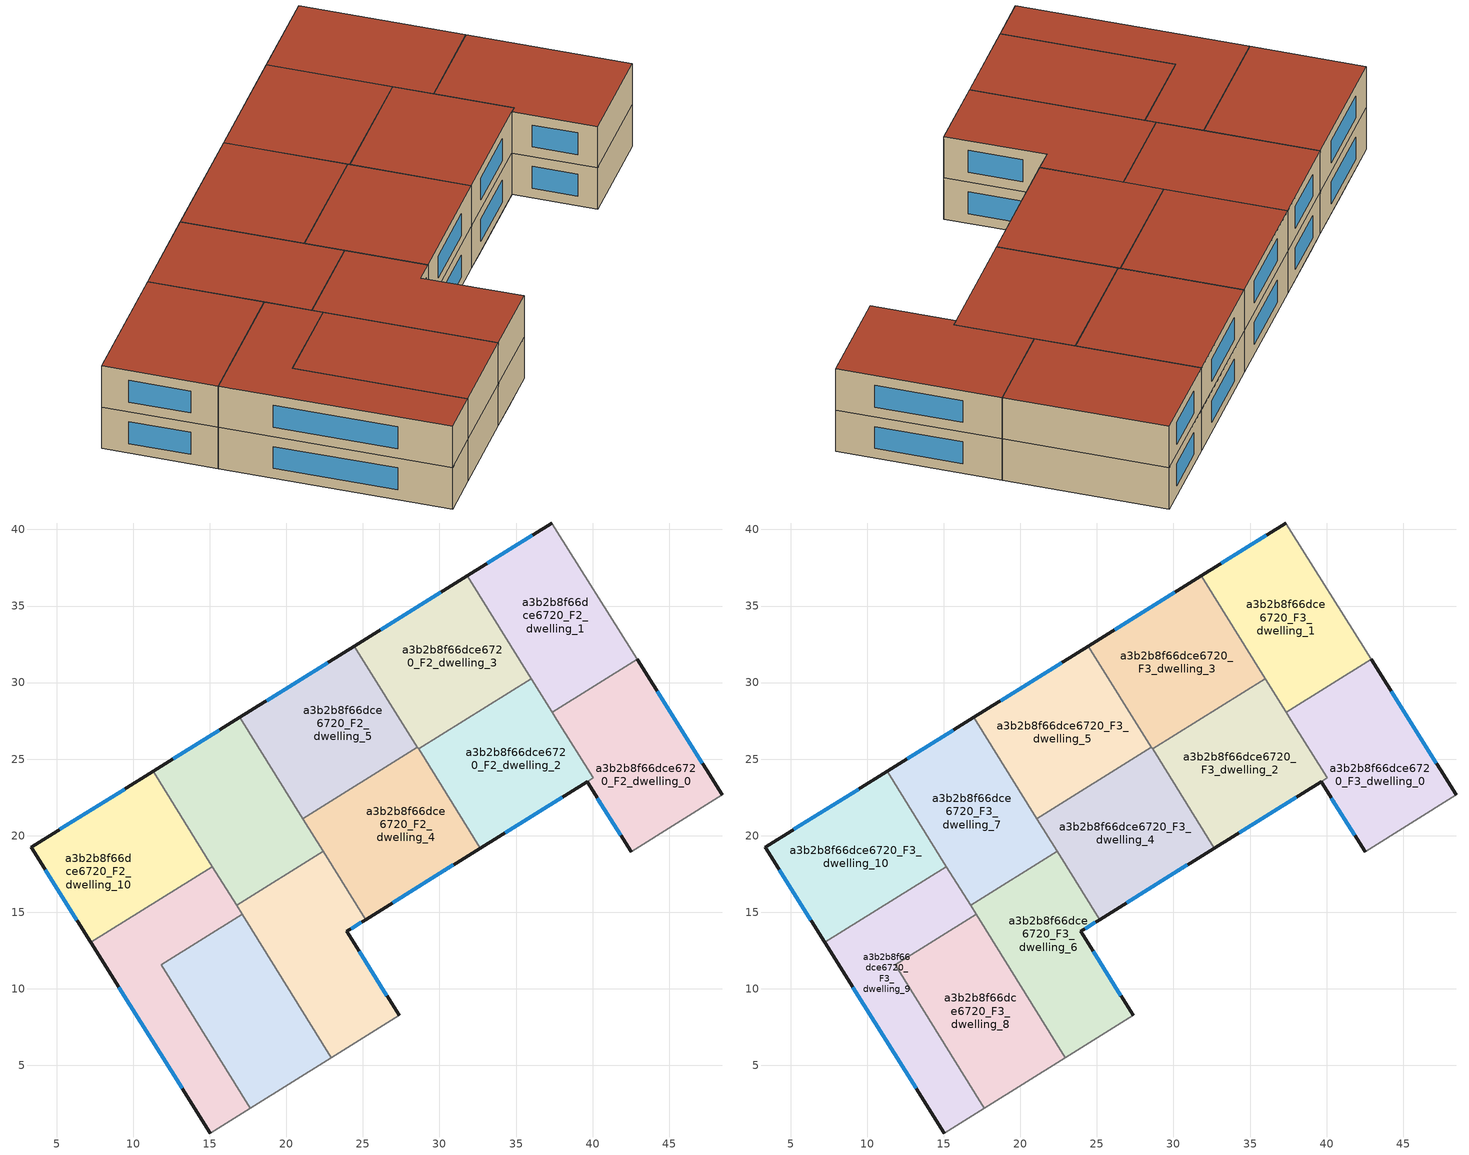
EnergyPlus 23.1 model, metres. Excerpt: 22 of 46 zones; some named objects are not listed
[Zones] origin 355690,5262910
a3b2b8f66dce6720_F2_dwelling_0
 floor to a3b2b8f66dce6720_F1_dwelling_0 (EU_floor_Construction): 42.92,31.53 48.47,22.67 42.52,18.96 39.64,23.53 40.49,24.06 37.82,28.35 z6
 floor to a3b2b8f66dce6720_F1_dwelling_2 (EU_floor_Construction): 37.82,28.35 40.49,24.06 39.87,23.67 40.03,23.77 37.36,28.06 z6
 wall outside (EU_wall_Construction): 48.47,22.67 42.92,31.53 / 39.64,23.53 42.52,18.96 z6:9
 wall to a3b2b8f66dce6720_F2_dwelling_1 (EU_wall_Construction): 42.92,31.53 37.36,28.06 z6:9
 wall adiabatic (EU_wall_Construction): 42.52,18.96 48.47,22.67 z6:9
 wall to a3b2b8f66dce6720_F2_dwelling_2 (EU_wall_Construction): 37.66,27.58 40.03,23.77 39.64,23.53 / 37.36,28.06 37.65,27.59 z6:9
 window (EU_Window_Construction): 47.17,24.75 44.22,29.45 / 40.32,22.46 41.84,20.03 z6.7:8.3
a3b2b8f66dce6720_F2_dwelling_1
 floor to a3b2b8f66dce6720_F1_dwelling_1 (EU_floor_Construction): 37.35,40.42 42.92,31.53 37.82,28.35 32.27,37.26 z6
 floor to a3b2b8f66dce6720_F1_dwelling_3 (EU_floor_Construction): 32.27,37.26 36.57,30.37 36.1,30.08 31.81,36.97 z6
 floor to a3b2b8f66dce6720_F1_dwelling_2 (EU_floor_Construction): 36.57,30.37 37.82,28.35 37.36,28.06 36.1,30.08 z6
 wall outside (EU_wall_Construction): 37.35,40.42 31.81,36.97 z6:9
 wall adiabatic (EU_wall_Construction): 42.92,31.53 37.35,40.42 z6:9
 wall to a3b2b8f66dce6720_F2_dwelling_3 (EU_wall_Construction): 31.81,36.97 35.99,30.25 z6:9
 wall to a3b2b8f66dce6720_F2_dwelling_2 (EU_wall_Construction): 35.99,30.25 37.36,28.06 z6:9
 window (EU_Window_Construction): 36.05,39.61 33.11,37.78 z6.7:8.3
a3b2b8f66dce6720_F2_dwelling_10
 floor to a3b2b8f66dce6720_F1_dwelling_11 (EU_floor_Construction): 8.22,22.28 12.09,16.06 7.23,13.04 3.34,19.24 z6
 floor to a3b2b8f66dce6720_F1_dwelling_9 (EU_floor_Construction): 11.3,24.2 15.17,17.99 12.09,16.06 8.22,22.28 z6
 wall outside (EU_wall_Construction): 11.3,24.2 3.34,19.24 7.23,13.04 z6:9
 wall to a3b2b8f66dce6720_F2_dwelling_9 (EU_wall_Construction): 7.23,13.04 15.17,17.99 z6:9
 wall to a3b2b8f66dce6720_F2_dwelling_7 (EU_wall_Construction): 15.17,17.99 11.3,24.2 z6:9
 window (EU_Window_Construction): 4.25,17.79 6.32,14.49 / 9.43,23.04 5.21,20.41 z6.7:8.3
a3b2b8f66dce6720_F2_dwelling_2
 floor to a3b2b8f66dce6720_F1_dwelling_2 (EU_floor_Construction): 37.36,28.06 37.65,27.59 40.03,23.77 39.87,23.67 33.92,19.97 29.99,26.27 36.1,30.08 z6
 floor to a3b2b8f66dce6720_F1_dwelling_4 (EU_floor_Construction): 29.88,26.45 33.92,19.97 32.67,19.19 28.63,25.67 z6
 floor to a3b2b8f66dce6720_F1_dwelling_3 (EU_floor_Construction): 35.99,30.25 36.1,30.08 29.99,26.27 29.88,26.45 z6
 wall outside (EU_wall_Construction): 32.67,19.19 39.64,23.53 z6:9
 wall to a3b2b8f66dce6720_F2_dwelling_3 (EU_wall_Construction): 35.99,30.25 28.63,25.67 z6:9
 wall to a3b2b8f66dce6720_F2_dwelling_4 (EU_wall_Construction): 28.63,25.67 32.67,19.19 z6:9
 window (EU_Window_Construction): 34.31,20.21 38,22.51 z6.7:8.3
a3b2b8f66dce6720_F2_dwelling_3
 floor to a3b2b8f66dce6720_F1_dwelling_3 (EU_floor_Construction): 31.81,36.97 35.99,30.25 29.88,26.45 25.7,33.17 z6
 floor to a3b2b8f66dce6720_F1_dwelling_5 (EU_floor_Construction): 25.7,33.17 29.81,26.57 28.56,25.79 24.45,32.39 z6
 floor to a3b2b8f66dce6720_F1_dwelling_4 (EU_floor_Construction): 29.81,26.57 29.88,26.45 28.63,25.67 28.56,25.79 z6
 wall outside (EU_wall_Construction): 31.81,36.97 24.45,32.39 z6:9
 wall to a3b2b8f66dce6720_F2_dwelling_5 (EU_wall_Construction): 24.45,32.39 28.56,25.79 z6:9
 wall to a3b2b8f66dce6720_F2_dwelling_4 (EU_wall_Construction): 28.56,25.79 28.63,25.67 z6:9
 window (EU_Window_Construction): 30.08,35.9 26.18,33.46 z6.7:8.3
a3b2b8f66dce6720_F2_dwelling_4
 floor to a3b2b8f66dce6720_F1_dwelling_4 (EU_floor_Construction): 28.56,25.79 32.67,19.19 27.05,15.69 22.94,22.29 z6
 floor to a3b2b8f66dce6720_F1_dwelling_6 (EU_floor_Construction): 23.73,21.02 27.05,15.69 25.18,14.52 21.86,19.85 z6
 floor to a3b2b8f66dce6720_F1_dwelling_7 (EU_floor_Construction): 22.94,22.29 23.73,21.02 21.86,19.85 21.07,21.12 z6
 wall outside (EU_wall_Construction): 25.18,14.52 32.67,19.19 z6:9
 wall to a3b2b8f66dce6720_F2_dwelling_5 (EU_wall_Construction): 28.56,25.79 21.07,21.12 z6:9
 wall to a3b2b8f66dce6720_F2_dwelling_6 (EU_wall_Construction): 22.41,18.97 25.18,14.52 z6:9
 wall to a3b2b8f66dce6720_F2_dwelling_7 (EU_wall_Construction): 21.07,21.12 22.41,18.97 z6:9
 window (EU_Window_Construction): 26.94,15.62 30.91,18.09 z6.7:8.3
a3b2b8f66dce6720_F2_dwelling_5
 floor to a3b2b8f66dce6720_F1_dwelling_5 (EU_floor_Construction): 24.45,32.39 28.56,25.79 22.94,22.29 18.83,28.89 z6
 floor to a3b2b8f66dce6720_F1_dwelling_7 (EU_floor_Construction): 18.83,28.89 22.94,22.29 21.07,21.12 16.96,27.72 z6
 wall outside (EU_wall_Construction): 24.45,32.39 16.96,27.72 z6:9
 wall to a3b2b8f66dce6720_F2_dwelling_7 (EU_wall_Construction): 16.96,27.72 21.07,21.12 z6:9
 window (EU_Window_Construction): 22.69,31.29 18.71,28.82 z6.7:8.3
a3b2b8f66dce6720_F2_dwelling_6
 floor to a3b2b8f66dce6720_F1_dwelling_6 (EU_floor_Construction): 25.18,14.52 23.94,13.75 27.38,8.26 27.14,8.12 24.71,6.6 18.52,16.55 22.41,18.97 z6
 floor to a3b2b8f66dce6720_F1_dwelling_8 (EU_floor_Construction): 18.89,15.95 24.71,6.6 22.95,5.51 17.12,14.86 z6
 floor to a3b2b8f66dce6720_F1_dwelling_9 (EU_floor_Construction): 18.52,16.55 18.89,15.95 17.12,14.86 16.75,15.45 z6
 wall outside (EU_wall_Construction): 27.38,8.26 23.94,13.75 25.18,14.52 z6:9
 wall adiabatic (EU_wall_Construction): 22.95,5.51 27.38,8.26 z6:9
 wall to a3b2b8f66dce6720_F2_dwelling_7 (EU_wall_Construction): 22.41,18.97 16.75,15.45 z6:9
 wall to a3b2b8f66dce6720_F2_dwelling_8 (EU_wall_Construction): 17.12,14.86 22.95,5.51 z6:9
 wall to a3b2b8f66dce6720_F2_dwelling_9 (EU_wall_Construction): 16.75,15.45 17.12,14.86 z6:9
 window (EU_Window_Construction): 26.57,9.55 24.75,12.47 / 24.23,13.93 24.89,14.34 z6.7:8.3
a3b2b8f66dce6720_F2_dwelling_7
 floor to a3b2b8f66dce6720_F1_dwelling_7 (EU_floor_Construction): 16.96,27.72 21.86,19.85 17.97,17.43 13.07,25.3 z6
 floor to a3b2b8f66dce6720_F1_dwelling_9 (EU_floor_Construction): 13.07,25.3 18.52,16.55 16.75,15.45 11.3,24.2 z6
 floor to a3b2b8f66dce6720_F1_dwelling_6 (EU_floor_Construction): 21.86,19.85 22.41,18.97 18.52,16.55 17.97,17.43 z6
 wall outside (EU_wall_Construction): 16.96,27.72 11.3,24.2 z6:9
 wall to a3b2b8f66dce6720_F2_dwelling_9 (EU_wall_Construction): 15.17,17.99 16.75,15.45 z6:9
 window (EU_Window_Construction): 15.63,26.9 12.63,25.03 z6.7:8.3
a3b2b8f66dce6720_F2_dwelling_8
 floor to a3b2b8f66dce6720_F1_dwelling_8 (EU_floor_Construction): 17.12,14.86 22.95,5.51 19.86,3.59 14.04,12.93 z6
 floor to a3b2b8f66dce6720_F1_dwelling_10 (EU_floor_Construction): 14.04,12.93 19.86,3.59 17.65,2.22 11.83,11.56 z6
 wall to a3b2b8f66dce6720_F2_dwelling_9 (EU_wall_Construction): 17.12,14.86 11.83,11.56 17.65,2.22 z6:9
 wall adiabatic (EU_wall_Construction): 17.65,2.22 22.95,5.51 z6:9
a3b2b8f66dce6720_F2_dwelling_9
 floor to a3b2b8f66dce6720_F1_dwelling_10 (EU_floor_Construction): 14.04,12.93 11.83,11.56 17.65,2.22 15.03,0.58 9.17,9.94 14.02,12.96 z6
 floor to a3b2b8f66dce6720_F1_dwelling_11 (EU_floor_Construction): 12.09,16.06 14.02,12.96 9.17,9.94 7.23,13.04 z6
 floor to a3b2b8f66dce6720_F1_dwelling_9 (EU_floor_Construction): 15.17,17.99 17.12,14.86 14.04,12.93 12.09,16.06 z6
 wall outside (EU_wall_Construction): 7.23,13.04 15.03,0.58 z6:9
 wall adiabatic (EU_wall_Construction): 15.03,0.58 17.65,2.22 z6:9
 window (EU_Window_Construction): 9.06,10.11 13.2,3.51 z6.7:8.3
a3b2b8f66dce6720_F3_dwelling_0
 floor to a3b2b8f66dce6720_F2_dwelling_0 (EU_floor_Construction): 42.92,31.53 48.47,22.67 42.52,18.96 39.64,23.53 40.03,23.77 37.36,28.06 z9
 wall outside (EU_wall_Construction): 48.47,22.67 42.92,31.53 / 39.64,23.53 42.52,18.96 z9:12
 wall to a3b2b8f66dce6720_F3_dwelling_1 (EU_wall_Construction): 42.92,31.53 37.36,28.06 z9:12
 wall adiabatic (EU_wall_Construction): 42.52,18.96 48.47,22.67 z9:12
 wall to a3b2b8f66dce6720_F3_dwelling_2 (EU_wall_Construction): 37.66,27.58 40.03,23.77 39.64,23.53 / 37.36,28.06 37.65,27.59 z9:12
 window (EU_Window_Construction): 47.17,24.75 44.22,29.45 / 40.32,22.46 41.84,20.03 z9.7:11.3
 roof outside (EU_roof_Construction): 48.47,22.67 42.92,31.53 37.36,28.06 40.03,23.77 39.64,23.53 42.52,18.96 z12
a3b2b8f66dce6720_F3_dwelling_1
 floor to a3b2b8f66dce6720_F2_dwelling_1 (EU_floor_Construction): 37.35,40.42 42.92,31.53 37.36,28.06 31.81,36.97 z9
 wall outside (EU_wall_Construction): 37.35,40.42 31.81,36.97 z9:12
 wall adiabatic (EU_wall_Construction): 42.92,31.53 37.35,40.42 z9:12
 wall to a3b2b8f66dce6720_F3_dwelling_3 (EU_wall_Construction): 31.81,36.97 35.99,30.25 z9:12
 wall to a3b2b8f66dce6720_F3_dwelling_2 (EU_wall_Construction): 35.99,30.25 37.36,28.06 z9:12
 window (EU_Window_Construction): 36.05,39.61 33.11,37.78 z9.7:11.3
 roof outside (EU_roof_Construction): 42.92,31.53 37.35,40.42 31.81,36.97 37.36,28.06 z12
a3b2b8f66dce6720_F3_dwelling_10
 floor to a3b2b8f66dce6720_F2_dwelling_10 (EU_floor_Construction): 11.3,24.2 15.17,17.99 7.23,13.04 3.34,19.24 z9
 wall outside (EU_wall_Construction): 11.3,24.2 3.34,19.24 7.23,13.04 z9:12
 wall to a3b2b8f66dce6720_F3_dwelling_9 (EU_wall_Construction): 7.23,13.04 15.17,17.99 z9:12
 wall to a3b2b8f66dce6720_F3_dwelling_7 (EU_wall_Construction): 15.17,17.99 11.3,24.2 z9:12
 window (EU_Window_Construction): 4.25,17.79 6.32,14.49 / 9.43,23.04 5.21,20.41 z9.7:11.3
 roof outside (EU_roof_Construction): 15.17,17.99 11.3,24.2 3.34,19.24 7.23,13.04 z12
a3b2b8f66dce6720_F3_dwelling_2
 floor to a3b2b8f66dce6720_F2_dwelling_2 (EU_floor_Construction): 37.36,28.06 37.65,27.59 40.03,23.77 39.64,23.53 32.67,19.19 28.63,25.67 35.99,30.25 z9
 wall outside (EU_wall_Construction): 32.67,19.19 39.64,23.53 z9:12
 wall to a3b2b8f66dce6720_F3_dwelling_3 (EU_wall_Construction): 35.99,30.25 28.63,25.67 z9:12
 wall to a3b2b8f66dce6720_F3_dwelling_4 (EU_wall_Construction): 28.63,25.67 32.67,19.19 z9:12
 window (EU_Window_Construction): 34.31,20.21 38,22.51 z9.7:11.3
 roof outside (EU_roof_Construction): 39.64,23.53 40.03,23.77 35.99,30.25 28.63,25.67 32.67,19.19 z12
a3b2b8f66dce6720_F3_dwelling_3
 floor to a3b2b8f66dce6720_F2_dwelling_3 (EU_floor_Construction): 31.81,36.97 35.99,30.25 28.63,25.67 24.45,32.39 z9
 wall outside (EU_wall_Construction): 31.81,36.97 24.45,32.39 z9:12
 wall to a3b2b8f66dce6720_F3_dwelling_5 (EU_wall_Construction): 24.45,32.39 28.56,25.79 z9:12
 wall to a3b2b8f66dce6720_F3_dwelling_4 (EU_wall_Construction): 28.56,25.79 28.63,25.67 z9:12
 window (EU_Window_Construction): 30.08,35.9 26.18,33.46 z9.7:11.3
 roof outside (EU_roof_Construction): 35.99,30.25 31.81,36.97 24.45,32.39 28.63,25.67 z12
a3b2b8f66dce6720_F3_dwelling_4
 floor to a3b2b8f66dce6720_F2_dwelling_4 (EU_floor_Construction): 28.56,25.79 32.67,19.19 25.18,14.52 21.07,21.12 z9
 wall outside (EU_wall_Construction): 25.18,14.52 32.67,19.19 z9:12
 wall to a3b2b8f66dce6720_F3_dwelling_5 (EU_wall_Construction): 28.56,25.79 21.07,21.12 z9:12
 wall to a3b2b8f66dce6720_F3_dwelling_6 (EU_wall_Construction): 22.41,18.97 25.18,14.52 z9:12
 wall to a3b2b8f66dce6720_F3_dwelling_7 (EU_wall_Construction): 21.07,21.12 22.41,18.97 z9:12
 window (EU_Window_Construction): 26.94,15.62 30.91,18.09 z9.7:11.3
 roof outside (EU_roof_Construction): 32.67,19.19 28.56,25.79 21.07,21.12 25.18,14.52 z12
a3b2b8f66dce6720_F3_dwelling_5
 floor to a3b2b8f66dce6720_F2_dwelling_5 (EU_floor_Construction): 24.45,32.39 28.56,25.79 21.07,21.12 16.96,27.72 z9
 wall outside (EU_wall_Construction): 24.45,32.39 16.96,27.72 z9:12
 wall to a3b2b8f66dce6720_F3_dwelling_7 (EU_wall_Construction): 16.96,27.72 21.07,21.12 z9:12
 window (EU_Window_Construction): 22.69,31.29 18.71,28.82 z9.7:11.3
 roof outside (EU_roof_Construction): 28.56,25.79 24.45,32.39 16.96,27.72 21.07,21.12 z12
a3b2b8f66dce6720_F3_dwelling_6
 floor to a3b2b8f66dce6720_F2_dwelling_6 (EU_floor_Construction): 25.18,14.52 23.94,13.75 27.38,8.26 22.95,5.51 16.75,15.45 22.41,18.97 z9
 wall outside (EU_wall_Construction): 27.38,8.26 23.94,13.75 25.18,14.52 z9:12
 wall adiabatic (EU_wall_Construction): 22.95,5.51 27.38,8.26 z9:12
 wall to a3b2b8f66dce6720_F3_dwelling_7 (EU_wall_Construction): 22.41,18.97 16.75,15.45 z9:12
 wall to a3b2b8f66dce6720_F3_dwelling_8 (EU_wall_Construction): 17.12,14.86 22.95,5.51 z9:12
 wall to a3b2b8f66dce6720_F3_dwelling_9 (EU_wall_Construction): 16.75,15.45 17.12,14.86 z9:12
 window (EU_Window_Construction): 26.57,9.55 24.75,12.47 / 24.23,13.93 24.89,14.34 z9.7:11.3
 roof outside (EU_roof_Construction): 27.38,8.26 23.94,13.75 25.18,14.52 22.41,18.97 16.75,15.45 22.95,5.51 z12
a3b2b8f66dce6720_F3_dwelling_7
 floor to a3b2b8f66dce6720_F2_dwelling_7 (EU_floor_Construction): 16.96,27.72 22.41,18.97 16.75,15.45 11.3,24.2 z9
 wall outside (EU_wall_Construction): 16.96,27.72 11.3,24.2 z9:12
 wall to a3b2b8f66dce6720_F3_dwelling_9 (EU_wall_Construction): 15.17,17.99 16.75,15.45 z9:12
 window (EU_Window_Construction): 15.63,26.9 12.63,25.03 z9.7:11.3
 roof outside (EU_roof_Construction): 22.41,18.97 16.96,27.72 11.3,24.2 16.75,15.45 z12
a3b2b8f66dce6720_F3_dwelling_8
 floor to a3b2b8f66dce6720_F2_dwelling_8 (EU_floor_Construction): 17.12,14.86 22.95,5.51 17.65,2.22 11.83,11.56 z9
 wall to a3b2b8f66dce6720_F3_dwelling_9 (EU_wall_Construction): 17.12,14.86 11.83,11.56 17.65,2.22 z9:12
 wall adiabatic (EU_wall_Construction): 17.65,2.22 22.95,5.51 z9:12
 roof outside (EU_roof_Construction): 22.95,5.51 17.12,14.86 11.83,11.56 17.65,2.22 z12
a3b2b8f66dce6720_F3_dwelling_9
 floor to a3b2b8f66dce6720_F2_dwelling_9 (EU_floor_Construction): 15.17,17.99 17.12,14.86 11.83,11.56 17.65,2.22 15.03,0.58 7.23,13.04 z9
 wall outside (EU_wall_Construction): 7.23,13.04 15.03,0.58 z9:12
 wall adiabatic (EU_wall_Construction): 15.03,0.58 17.65,2.22 z9:12
 window (EU_Window_Construction): 9.06,10.11 13.2,3.51 z9.7:11.3
 roof outside (EU_roof_Construction): 17.65,2.22 11.83,11.56 17.12,14.86 15.17,17.99 7.23,13.04 15.03,0.58 z12
[Building]
EU S2 Campaign: North Axis=0; Terrain=City; Solar Distribution=FullExterior
[Site:Location]
Budapest.Ferenc.Liszt.Intl.AP: Latitude=47.437; Longitude=19.256; Time Zone=1; Elevation=185
[SizingPeriod:WeatherFileDays]
AnnualSizingPeriod: Begin Month=1; Begin Day of Month=1; End Month=12; End Day of Month=31; Day of Week for Start Day=Monday; Use Weather File Daylight Saving Period=No; Use Weather File Rain and Snow Indicators=No
[MATERIAL]
EU_InternalMass_Material: Roughness=MediumRough; Thickness=0.1; Conductivity=1; Density=1800; Specific Heat=900; Thermal Absorptance=0.9; Solar Absorptance=0.7; Visible Absorptance=0.7
[MATERIAL:NOMASS] Roughness=MediumRough; Thermal Absorptance=0.9; Solar Absorptance=0.7; Visible Absorptance=0.7
Name | Thermal Resistance
EU_wall_NoMass | 0.832559
EU_roof_NoMass | 1.39638
EU_floor_NoMass | 0.872794
[WINDOWMATERIAL:SIMPLEGLAZINGSYSTEM]
EU_Window_SimpleGlazing: UFactor=2.79869; Solar Heat Gain Coefficient=0.75; Visible Transmittance=0.75
[CONSTRUCTION]
EU_wall_Construction: EU_wall_NoMass
EU_roof_Construction: EU_roof_NoMass
EU_floor_Construction: EU_floor_NoMass
EU_Window_Construction: EU_Window_SimpleGlazing
EU_InternalMass_Construction: EU_InternalMass_Material
[ZONE] Type=1; Multiplier=1; Ceiling Height=autocalculate; Floor Area=autocalculate; Part of Total Floor Area=Yes
Name | Volume
a3b2b8f66dce6720_F2_dwelling_0; a3b2b8f66dce6720_F3_dwelling_0 | 213.137
a3b2b8f66dce6720_F2_dwelling_1; a3b2b8f66dce6720_F3_dwelling_1 | 205.927
a3b2b8f66dce6720_F2_dwelling_10; a3b2b8f66dce6720_F3_dwelling_10 | 205.91
a3b2b8f66dce6720_F2_dwelling_2; a3b2b8f66dce6720_F3_dwelling_2 | 198.68
a3b2b8f66dce6720_F2_dwelling_3; a3b2b8f66dce6720_F3_dwelling_3 | 205.909
a3b2b8f66dce6720_F2_dwelling_4; a3b2b8f66dce6720_F3_dwelling_4 | 205.891
a3b2b8f66dce6720_F2_dwelling_5; a3b2b8f66dce6720_F3_dwelling_5 | 205.885
a3b2b8f66dce6720_F2_dwelling_6; a3b2b8f66dce6720_F3_dwelling_6 | 205.912
a3b2b8f66dce6720_F2_dwelling_7; a3b2b8f66dce6720_F3_dwelling_7 | 205.926
a3b2b8f66dce6720_F2_dwelling_8; a3b2b8f66dce6720_F3_dwelling_8 | 205.908
a3b2b8f66dce6720_F2_dwelling_9; a3b2b8f66dce6720_F3_dwelling_9 | 205.917
[INTERNALMASS] Construction=EU_InternalMass_Construction
Name | Zone or ZoneList | Surface Area
a3b2b8f66dce6720_F2_dwelling_0_EU_InternalMass | a3b2b8f66dce6720_F2_dwelling_0 | 71.0487
a3b2b8f66dce6720_F2_dwelling_1_EU_InternalMass | a3b2b8f66dce6720_F2_dwelling_1 | 68.6342
a3b2b8f66dce6720_F2_dwelling_2_EU_InternalMass | a3b2b8f66dce6720_F2_dwelling_2 | 66.2285
a3b2b8f66dce6720_F2_dwelling_3_EU_InternalMass | a3b2b8f66dce6720_F2_dwelling_3 | 68.6353
a3b2b8f66dce6720_F2_dwelling_4_EU_InternalMass | a3b2b8f66dce6720_F2_dwelling_4 | 68.6331
a3b2b8f66dce6720_F2_dwelling_5_EU_InternalMass | a3b2b8f66dce6720_F2_dwelling_5 | 68.6296
a3b2b8f66dce6720_F2_dwelling_6_EU_InternalMass | a3b2b8f66dce6720_F2_dwelling_6 | 68.638
a3b2b8f66dce6720_F2_dwelling_7_EU_InternalMass | a3b2b8f66dce6720_F2_dwelling_7 | 68.6427
a3b2b8f66dce6720_F2_dwelling_8_EU_InternalMass | a3b2b8f66dce6720_F2_dwelling_8 | 68.632
a3b2b8f66dce6720_F2_dwelling_9_EU_InternalMass | a3b2b8f66dce6720_F2_dwelling_9 | 68.6391
a3b2b8f66dce6720_F2_dwelling_10_EU_InternalMass | a3b2b8f66dce6720_F2_dwelling_10 | 68.6362
a3b2b8f66dce6720_F3_dwelling_0_EU_InternalMass | a3b2b8f66dce6720_F3_dwelling_0 | 71.0487
a3b2b8f66dce6720_F3_dwelling_1_EU_InternalMass | a3b2b8f66dce6720_F3_dwelling_1 | 68.6342
a3b2b8f66dce6720_F3_dwelling_2_EU_InternalMass | a3b2b8f66dce6720_F3_dwelling_2 | 66.2285
a3b2b8f66dce6720_F3_dwelling_3_EU_InternalMass | a3b2b8f66dce6720_F3_dwelling_3 | 68.6353
a3b2b8f66dce6720_F3_dwelling_4_EU_InternalMass | a3b2b8f66dce6720_F3_dwelling_4 | 68.6331
a3b2b8f66dce6720_F3_dwelling_5_EU_InternalMass | a3b2b8f66dce6720_F3_dwelling_5 | 68.6296
a3b2b8f66dce6720_F3_dwelling_6_EU_InternalMass | a3b2b8f66dce6720_F3_dwelling_6 | 68.638
a3b2b8f66dce6720_F3_dwelling_7_EU_InternalMass | a3b2b8f66dce6720_F3_dwelling_7 | 68.6427
a3b2b8f66dce6720_F3_dwelling_8_EU_InternalMass | a3b2b8f66dce6720_F3_dwelling_8 | 68.632
a3b2b8f66dce6720_F3_dwelling_9_EU_InternalMass | a3b2b8f66dce6720_F3_dwelling_9 | 68.6391
a3b2b8f66dce6720_F3_dwelling_10_EU_InternalMass | a3b2b8f66dce6720_F3_dwelling_10 | 68.6362
[OTHEREQUIPMENT] Fuel Type=Electricity; Design Level Calculation Method=Watts/Area; Power per Zone Floor Area=1; Fraction Latent=0; Fraction Radiant=0; Fraction Lost=0; Carbon Dioxide Generation Rate=0; EndUse Subcategory=EU_Step8_InternalGains
Name | Zone or ZoneList or Space or SpaceList | Schedule
EU_Step8_InternalGain_a3b2b8f66dce6720_F2_dwelling_0_f000 | a3b2b8f66dce6720_F2_dwelling_0 | EU_Step8_GainSchedule_a3b2b8f66dce6720_F2_dwelling_0_f000
EU_Step8_InternalGain_a3b2b8f66dce6720_F2_dwelling_1_f000 | a3b2b8f66dce6720_F2_dwelling_1 | EU_Step8_GainSchedule_a3b2b8f66dce6720_F2_dwelling_1_f000
EU_Step8_InternalGain_a3b2b8f66dce6720_F2_dwelling_2_f000 | a3b2b8f66dce6720_F2_dwelling_2 | EU_Step8_GainSchedule_a3b2b8f66dce6720_F2_dwelling_2_f000
EU_Step8_InternalGain_a3b2b8f66dce6720_F2_dwelling_3_f000 | a3b2b8f66dce6720_F2_dwelling_3 | EU_Step8_GainSchedule_a3b2b8f66dce6720_F2_dwelling_3_f000
EU_Step8_InternalGain_a3b2b8f66dce6720_F2_dwelling_4_f000 | a3b2b8f66dce6720_F2_dwelling_4 | EU_Step8_GainSchedule_a3b2b8f66dce6720_F2_dwelling_4_f000
EU_Step8_InternalGain_a3b2b8f66dce6720_F2_dwelling_5_f000 | a3b2b8f66dce6720_F2_dwelling_5 | EU_Step8_GainSchedule_a3b2b8f66dce6720_F2_dwelling_5_f000
EU_Step8_InternalGain_a3b2b8f66dce6720_F2_dwelling_6_f000 | a3b2b8f66dce6720_F2_dwelling_6 | EU_Step8_GainSchedule_a3b2b8f66dce6720_F2_dwelling_6_f000
EU_Step8_InternalGain_a3b2b8f66dce6720_F2_dwelling_7_f000 | a3b2b8f66dce6720_F2_dwelling_7 | EU_Step8_GainSchedule_a3b2b8f66dce6720_F2_dwelling_7_f000
EU_Step8_InternalGain_a3b2b8f66dce6720_F2_dwelling_8_f000 | a3b2b8f66dce6720_F2_dwelling_8 | EU_Step8_GainSchedule_a3b2b8f66dce6720_F2_dwelling_8_f000
EU_Step8_InternalGain_a3b2b8f66dce6720_F2_dwelling_9_f000 | a3b2b8f66dce6720_F2_dwelling_9 | EU_Step8_GainSchedule_a3b2b8f66dce6720_F2_dwelling_9_f000
EU_Step8_InternalGain_a3b2b8f66dce6720_F2_dwelling_10_f000 | a3b2b8f66dce6720_F2_dwelling_10 | EU_Step8_GainSchedule_a3b2b8f66dce6720_F2_dwelling_10_f000
EU_Step8_InternalGain_a3b2b8f66dce6720_F3_dwelling_0_f000 | a3b2b8f66dce6720_F3_dwelling_0 | EU_Step8_GainSchedule_a3b2b8f66dce6720_F3_dwelling_0_f000
EU_Step8_InternalGain_a3b2b8f66dce6720_F3_dwelling_1_f000 | a3b2b8f66dce6720_F3_dwelling_1 | EU_Step8_GainSchedule_a3b2b8f66dce6720_F3_dwelling_1_f000
EU_Step8_InternalGain_a3b2b8f66dce6720_F3_dwelling_2_f000 | a3b2b8f66dce6720_F3_dwelling_2 | EU_Step8_GainSchedule_a3b2b8f66dce6720_F3_dwelling_2_f000
EU_Step8_InternalGain_a3b2b8f66dce6720_F3_dwelling_3_f000 | a3b2b8f66dce6720_F3_dwelling_3 | EU_Step8_GainSchedule_a3b2b8f66dce6720_F3_dwelling_3_f000
EU_Step8_InternalGain_a3b2b8f66dce6720_F3_dwelling_4_f000 | a3b2b8f66dce6720_F3_dwelling_4 | EU_Step8_GainSchedule_a3b2b8f66dce6720_F3_dwelling_4_f000
EU_Step8_InternalGain_a3b2b8f66dce6720_F3_dwelling_5_f000 | a3b2b8f66dce6720_F3_dwelling_5 | EU_Step8_GainSchedule_a3b2b8f66dce6720_F3_dwelling_5_f000
EU_Step8_InternalGain_a3b2b8f66dce6720_F3_dwelling_6_f000 | a3b2b8f66dce6720_F3_dwelling_6 | EU_Step8_GainSchedule_a3b2b8f66dce6720_F3_dwelling_6_f000
EU_Step8_InternalGain_a3b2b8f66dce6720_F3_dwelling_7_f000 | a3b2b8f66dce6720_F3_dwelling_7 | EU_Step8_GainSchedule_a3b2b8f66dce6720_F3_dwelling_7_f000
EU_Step8_InternalGain_a3b2b8f66dce6720_F3_dwelling_8_f000 | a3b2b8f66dce6720_F3_dwelling_8 | EU_Step8_GainSchedule_a3b2b8f66dce6720_F3_dwelling_8_f000
EU_Step8_InternalGain_a3b2b8f66dce6720_F3_dwelling_9_f000 | a3b2b8f66dce6720_F3_dwelling_9 | EU_Step8_GainSchedule_a3b2b8f66dce6720_F3_dwelling_9_f000
EU_Step8_InternalGain_a3b2b8f66dce6720_F3_dwelling_10_f000 | a3b2b8f66dce6720_F3_dwelling_10 | EU_Step8_GainSchedule_a3b2b8f66dce6720_F3_dwelling_10_f000
[ZONEVENTILATION:DESIGNFLOWRATE] Schedule=EU_AlwaysOn; Design Flow Rate Calculation Method=AirChanges/Hour; Air Changes per Hour=0.475469; Ventilation Type=Natural; Fan Pressure Rise=0; Fan Total Efficiency=1; Constant Term Coefficient=1; Temperature Term Coefficient=0; Velocity Term Coefficient=0; Velocity Squared Term Coefficient=0; Minimum Indoor Temperature=-100; Maximum Indoor Temperature=100; Delta Temperature=-100; Minimum Outdoor Temperature=-100; Maximum Outdoor Temperature=100; Maximum Wind Speed=40
Name | Zone or ZoneList or Space or SpaceList
EU_ConstantAir_a3b2b8f66dce6720_F2_dwelling_0 | a3b2b8f66dce6720_F2_dwelling_0
EU_ConstantAir_a3b2b8f66dce6720_F2_dwelling_1 | a3b2b8f66dce6720_F2_dwelling_1
EU_ConstantAir_a3b2b8f66dce6720_F2_dwelling_2 | a3b2b8f66dce6720_F2_dwelling_2
EU_ConstantAir_a3b2b8f66dce6720_F2_dwelling_3 | a3b2b8f66dce6720_F2_dwelling_3
EU_ConstantAir_a3b2b8f66dce6720_F2_dwelling_4 | a3b2b8f66dce6720_F2_dwelling_4
EU_ConstantAir_a3b2b8f66dce6720_F2_dwelling_5 | a3b2b8f66dce6720_F2_dwelling_5
EU_ConstantAir_a3b2b8f66dce6720_F2_dwelling_6 | a3b2b8f66dce6720_F2_dwelling_6
EU_ConstantAir_a3b2b8f66dce6720_F2_dwelling_7 | a3b2b8f66dce6720_F2_dwelling_7
EU_ConstantAir_a3b2b8f66dce6720_F2_dwelling_8 | a3b2b8f66dce6720_F2_dwelling_8
EU_ConstantAir_a3b2b8f66dce6720_F2_dwelling_9 | a3b2b8f66dce6720_F2_dwelling_9
EU_ConstantAir_a3b2b8f66dce6720_F2_dwelling_10 | a3b2b8f66dce6720_F2_dwelling_10
EU_ConstantAir_a3b2b8f66dce6720_F3_dwelling_0 | a3b2b8f66dce6720_F3_dwelling_0
EU_ConstantAir_a3b2b8f66dce6720_F3_dwelling_1 | a3b2b8f66dce6720_F3_dwelling_1
EU_ConstantAir_a3b2b8f66dce6720_F3_dwelling_2 | a3b2b8f66dce6720_F3_dwelling_2
EU_ConstantAir_a3b2b8f66dce6720_F3_dwelling_3 | a3b2b8f66dce6720_F3_dwelling_3
EU_ConstantAir_a3b2b8f66dce6720_F3_dwelling_4 | a3b2b8f66dce6720_F3_dwelling_4
EU_ConstantAir_a3b2b8f66dce6720_F3_dwelling_5 | a3b2b8f66dce6720_F3_dwelling_5
EU_ConstantAir_a3b2b8f66dce6720_F3_dwelling_6 | a3b2b8f66dce6720_F3_dwelling_6
EU_ConstantAir_a3b2b8f66dce6720_F3_dwelling_7 | a3b2b8f66dce6720_F3_dwelling_7
EU_ConstantAir_a3b2b8f66dce6720_F3_dwelling_8 | a3b2b8f66dce6720_F3_dwelling_8
EU_ConstantAir_a3b2b8f66dce6720_F3_dwelling_9 | a3b2b8f66dce6720_F3_dwelling_9
EU_ConstantAir_a3b2b8f66dce6720_F3_dwelling_10 | a3b2b8f66dce6720_F3_dwelling_10
[HVACTEMPLATE:ZONE:IDEALLOADSAIRSYSTEM] System Availability Schedule=EU_AlwaysOn; Maximum Heating Supply Air Temperature=50; Minimum Cooling Supply Air Temperature=13; Maximum Heating Supply Air Humidity Ratio=0.0156; Minimum Cooling Supply Air Humidity Ratio=0.0077; Heating Limit=NoLimit; Cooling Limit=NoLimit; Heating Availability Schedule=EU_AlwaysOn; Cooling Availability Schedule=EU_CoolingOff; Dehumidification Control Type=ConstantSensibleHeatRatio; Cooling Sensible Heat Ratio=0.7; Dehumidification Setpoint=60; Humidification Control Type=None; Humidification Setpoint=30; Outdoor Air Method=None; Outdoor Air Flow Rate per Person=0.00944; Outdoor Air Flow Rate per Zone Floor Area=0; Outdoor Air Flow Rate per Zone=0; Demand Controlled Ventilation Type=None; Outdoor Air Economizer Type=NoEconomizer; Heat Recovery Type=None; Sensible Heat Recovery Effectiveness=0.7; Latent Heat Recovery Effectiveness=0.65
Name | Template Thermostat
a3b2b8f66dce6720_F2_dwelling_0 | EU_HeatOnly_a3b2b8f66dce6720_F2_dwelling_0
a3b2b8f66dce6720_F2_dwelling_1 | EU_HeatOnly_a3b2b8f66dce6720_F2_dwelling_1
a3b2b8f66dce6720_F2_dwelling_2 | EU_HeatOnly_a3b2b8f66dce6720_F2_dwelling_2
a3b2b8f66dce6720_F2_dwelling_3 | EU_HeatOnly_a3b2b8f66dce6720_F2_dwelling_3
a3b2b8f66dce6720_F2_dwelling_4 | EU_HeatOnly_a3b2b8f66dce6720_F2_dwelling_4
a3b2b8f66dce6720_F2_dwelling_5 | EU_HeatOnly_a3b2b8f66dce6720_F2_dwelling_5
a3b2b8f66dce6720_F2_dwelling_6 | EU_HeatOnly_a3b2b8f66dce6720_F2_dwelling_6
a3b2b8f66dce6720_F2_dwelling_7 | EU_HeatOnly_a3b2b8f66dce6720_F2_dwelling_7
a3b2b8f66dce6720_F2_dwelling_8 | EU_HeatOnly_a3b2b8f66dce6720_F2_dwelling_8
a3b2b8f66dce6720_F2_dwelling_9 | EU_HeatOnly_a3b2b8f66dce6720_F2_dwelling_9
a3b2b8f66dce6720_F2_dwelling_10 | EU_HeatOnly_a3b2b8f66dce6720_F2_dwelling_10
a3b2b8f66dce6720_F3_dwelling_0 | EU_HeatOnly_a3b2b8f66dce6720_F3_dwelling_0
a3b2b8f66dce6720_F3_dwelling_1 | EU_HeatOnly_a3b2b8f66dce6720_F3_dwelling_1
a3b2b8f66dce6720_F3_dwelling_2 | EU_HeatOnly_a3b2b8f66dce6720_F3_dwelling_2
a3b2b8f66dce6720_F3_dwelling_3 | EU_HeatOnly_a3b2b8f66dce6720_F3_dwelling_3
a3b2b8f66dce6720_F3_dwelling_4 | EU_HeatOnly_a3b2b8f66dce6720_F3_dwelling_4
a3b2b8f66dce6720_F3_dwelling_5 | EU_HeatOnly_a3b2b8f66dce6720_F3_dwelling_5
a3b2b8f66dce6720_F3_dwelling_6 | EU_HeatOnly_a3b2b8f66dce6720_F3_dwelling_6
a3b2b8f66dce6720_F3_dwelling_7 | EU_HeatOnly_a3b2b8f66dce6720_F3_dwelling_7
a3b2b8f66dce6720_F3_dwelling_8 | EU_HeatOnly_a3b2b8f66dce6720_F3_dwelling_8
a3b2b8f66dce6720_F3_dwelling_9 | EU_HeatOnly_a3b2b8f66dce6720_F3_dwelling_9
a3b2b8f66dce6720_F3_dwelling_10 | EU_HeatOnly_a3b2b8f66dce6720_F3_dwelling_10
[SIZING:ZONE] Zone Cooling Design Supply Air Temperature Input Method=SupplyAirTemperature; Zone Cooling Design Supply Air Temperature=13; Zone Heating Design Supply Air Temperature Input Method=SupplyAirTemperature; Zone Heating Design Supply Air Temperature=50; Zone Cooling Design Supply Air Humidity Ratio=0.008; Zone Heating Design Supply Air Humidity Ratio=0.008; Cooling Design Air Flow Method=DesignDay; Cooling Design Air Flow Rate=0; Cooling Minimum Air Flow per Zone Floor Area=0.000762; Cooling Minimum Air Flow=0; Cooling Minimum Air Flow Fraction=0.2; Heating Design Air Flow Method=DesignDay; Heating Design Air Flow Rate=0; Heating Maximum Air Flow per Zone Floor Area=0.002032; Heating Maximum Air Flow=0.141576; Heating Maximum Air Flow Fraction=0.3; Account for Dedicated Outdoor Air System=No; Dedicated Outdoor Air System Control Strategy=NeutralSupplyAir; Dedicated Outdoor Air Low Setpoint Temperature for Design=autosize; Dedicated Outdoor Air High Setpoint Temperature for Design=autosize; Zone Load Sizing Method=Sensible Load Only No Latent Load; Zone Latent Cooling Design Supply Air Humidity Ratio Input Method=HumidityRatioDifference; Zone Cooling Design Supply Air Humidity Ratio Difference=0.005; Zone Latent Heating Design Supply Air Humidity Ratio Input Method=HumidityRatioDifference; Zone Humidification Design Supply Air Humidity Ratio Difference=0.005
a3b2b8f66dce6720_F2_dwelling_0; a3b2b8f66dce6720_F2_dwelling_1; a3b2b8f66dce6720_F2_dwelling_2; a3b2b8f66dce6720_F2_dwelling_3; a3b2b8f66dce6720_F2_dwelling_4; a3b2b8f66dce6720_F2_dwelling_5; a3b2b8f66dce6720_F2_dwelling_6; a3b2b8f66dce6720_F2_dwelling_7; a3b2b8f66dce6720_F2_dwelling_8; a3b2b8f66dce6720_F2_dwelling_9; a3b2b8f66dce6720_F2_dwelling_10; a3b2b8f66dce6720_F3_dwelling_0; a3b2b8f66dce6720_F3_dwelling_1; a3b2b8f66dce6720_F3_dwelling_2; a3b2b8f66dce6720_F3_dwelling_3; a3b2b8f66dce6720_F3_dwelling_4; a3b2b8f66dce6720_F3_dwelling_5; a3b2b8f66dce6720_F3_dwelling_6; a3b2b8f66dce6720_F3_dwelling_7; a3b2b8f66dce6720_F3_dwelling_8; a3b2b8f66dce6720_F3_dwelling_9; a3b2b8f66dce6720_F3_dwelling_10
[SCHEDULE:CONSTANT]
Name | Hourly Value
EU_AlwaysOn | 1
EU_CoolingOff | 0
[SCHEDULE:FILE] Column Number=1; Rows to Skip at Top=0; Number of Hours of Data=8760; Column Separator=Comma; Interpolate to Timestep=No; Minutes per Item=60; Adjust Schedule for Daylight Savings=Yes
Name | File
EU_Step8_GainSchedule_a3b2b8f66dce6720_F2_dwelling_0_f000 | ../../schedules/a3b2b8f66dce6720/a3b2b8f66dce6720_F2_dwelling_0_f000_gain.csv
EU_Step8_GainSchedule_a3b2b8f66dce6720_F2_dwelling_1_f000 | ../../schedules/a3b2b8f66dce6720/a3b2b8f66dce6720_F2_dwelling_1_f000_gain.csv
EU_Step8_GainSchedule_a3b2b8f66dce6720_F2_dwelling_2_f000 | ../../schedules/a3b2b8f66dce6720/a3b2b8f66dce6720_F2_dwelling_2_f000_gain.csv
EU_Step8_GainSchedule_a3b2b8f66dce6720_F2_dwelling_3_f000 | ../../schedules/a3b2b8f66dce6720/a3b2b8f66dce6720_F2_dwelling_3_f000_gain.csv
EU_Step8_GainSchedule_a3b2b8f66dce6720_F2_dwelling_4_f000 | ../../schedules/a3b2b8f66dce6720/a3b2b8f66dce6720_F2_dwelling_4_f000_gain.csv
EU_Step8_GainSchedule_a3b2b8f66dce6720_F2_dwelling_5_f000 | ../../schedules/a3b2b8f66dce6720/a3b2b8f66dce6720_F2_dwelling_5_f000_gain.csv
EU_Step8_GainSchedule_a3b2b8f66dce6720_F2_dwelling_6_f000 | ../../schedules/a3b2b8f66dce6720/a3b2b8f66dce6720_F2_dwelling_6_f000_gain.csv
EU_Step8_GainSchedule_a3b2b8f66dce6720_F2_dwelling_7_f000 | ../../schedules/a3b2b8f66dce6720/a3b2b8f66dce6720_F2_dwelling_7_f000_gain.csv
EU_Step8_GainSchedule_a3b2b8f66dce6720_F2_dwelling_8_f000 | ../../schedules/a3b2b8f66dce6720/a3b2b8f66dce6720_F2_dwelling_8_f000_gain.csv
EU_Step8_GainSchedule_a3b2b8f66dce6720_F2_dwelling_9_f000 | ../../schedules/a3b2b8f66dce6720/a3b2b8f66dce6720_F2_dwelling_9_f000_gain.csv
EU_Step8_GainSchedule_a3b2b8f66dce6720_F2_dwelling_10_f000 | ../../schedules/a3b2b8f66dce6720/a3b2b8f66dce6720_F2_dwelling_10_f000_gain.csv
EU_Step8_GainSchedule_a3b2b8f66dce6720_F3_dwelling_0_f000 | ../../schedules/a3b2b8f66dce6720/a3b2b8f66dce6720_F3_dwelling_0_f000_gain.csv
EU_Step8_GainSchedule_a3b2b8f66dce6720_F3_dwelling_1_f000 | ../../schedules/a3b2b8f66dce6720/a3b2b8f66dce6720_F3_dwelling_1_f000_gain.csv
EU_Step8_GainSchedule_a3b2b8f66dce6720_F3_dwelling_2_f000 | ../../schedules/a3b2b8f66dce6720/a3b2b8f66dce6720_F3_dwelling_2_f000_gain.csv
EU_Step8_GainSchedule_a3b2b8f66dce6720_F3_dwelling_3_f000 | ../../schedules/a3b2b8f66dce6720/a3b2b8f66dce6720_F3_dwelling_3_f000_gain.csv
EU_Step8_GainSchedule_a3b2b8f66dce6720_F3_dwelling_4_f000 | ../../schedules/a3b2b8f66dce6720/a3b2b8f66dce6720_F3_dwelling_4_f000_gain.csv
EU_Step8_GainSchedule_a3b2b8f66dce6720_F3_dwelling_5_f000 | ../../schedules/a3b2b8f66dce6720/a3b2b8f66dce6720_F3_dwelling_5_f000_gain.csv
EU_Step8_GainSchedule_a3b2b8f66dce6720_F3_dwelling_6_f000 | ../../schedules/a3b2b8f66dce6720/a3b2b8f66dce6720_F3_dwelling_6_f000_gain.csv
EU_Step8_GainSchedule_a3b2b8f66dce6720_F3_dwelling_7_f000 | ../../schedules/a3b2b8f66dce6720/a3b2b8f66dce6720_F3_dwelling_7_f000_gain.csv
EU_Step8_GainSchedule_a3b2b8f66dce6720_F3_dwelling_8_f000 | ../../schedules/a3b2b8f66dce6720/a3b2b8f66dce6720_F3_dwelling_8_f000_gain.csv
EU_Step8_GainSchedule_a3b2b8f66dce6720_F3_dwelling_9_f000 | ../../schedules/a3b2b8f66dce6720/a3b2b8f66dce6720_F3_dwelling_9_f000_gain.csv
EU_Step8_GainSchedule_a3b2b8f66dce6720_F3_dwelling_10_f000 | ../../schedules/a3b2b8f66dce6720/a3b2b8f66dce6720_F3_dwelling_10_f000_gain.csv
